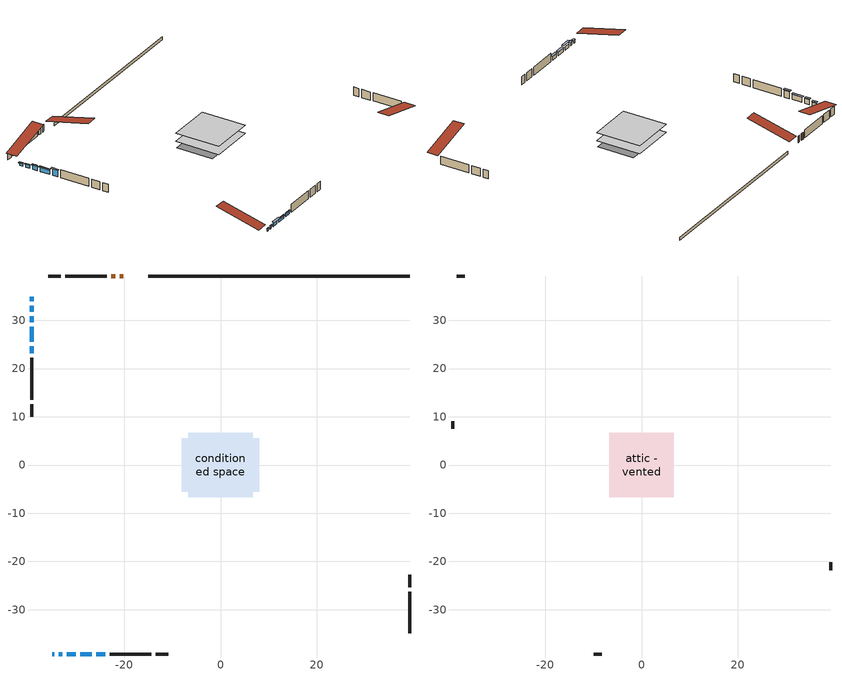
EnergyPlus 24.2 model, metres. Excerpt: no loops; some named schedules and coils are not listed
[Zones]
conditioned space
 floor adiabatic (Floor2 construction): -6.65,-6.65 -6.65,6.65 6.65,6.65 6.65,-6.65 z0.45
 floor adiabatic (AdiabaticFloorConstruction): -6.66,-6.66 -6.66,6.66 6.66,6.66 6.66,-6.66 z0.45
 floor foundation (Slab1 construction): -7.99,-5.54 -7.99,5.54 7.99,5.54 7.99,-5.54 z-0.46
 wall outside (AdiabaticWallConstruction 1): -20.18,39.18 -20.86,39.18 / -21.79,39.18 -22.65,39.18 z0.45:2.48
 wall outside (AdiabaticWallConstruction): -34.88,-39.18 -34.42,-39.18 z0.45:1.21; -33.49,-39.18 -32.78,-39.18 / -39.18,34.88 -39.18,33.96 z0.45:1.37; -39.18,33.03 -39.18,31.81 / -31.85,-39.18 -30.02,-39.18 / -29.09,-39.18 -26.65,-39.18 / -25.73,-39.18 -23.9,-39.18 z0.45:1.52; -39.18,30.89 -39.18,29.56 / -39.18,28.64 -39.18,25.59 z0.45:1.97; -39.18,24.66 -39.18,23.13 z0.45:2.48
 wall outside (Wall1 construction): -23.58,39.18 -32.22,39.18 / -22.97,-39.18 -14.33,-39.18 / -39.18,22.21 -39.18,13.56 / 39.18,-34.88 39.18,-26.23 z0.45:2.89
 wall outside (Wall2 construction): -33.15,39.18 -35.75,39.18 / -13.4,-39.18 -10.8,-39.18 / -39.18,12.63 -39.18,10.04 / 39.18,-25.3 39.18,-22.71 z0.45:2.89
 wall foundation (FoundationWall1 construction): 39.18,39.18 -14.94,39.18 z-0.46:0.45
 window (WindowConstruction 9): -34.88,-39.18 -34.42,-39.18 z0.45:1.21
 window (WindowConstruction 8): -33.49,-39.18 -32.78,-39.18 z0.45:1.36
 window (WindowConstruction): -39.18,34.88 -39.18,33.96 z0.45:1.36
 window (WindowConstruction 1): -39.18,33.03 -39.18,31.81 z0.45:1.52
 window (WindowConstruction 2): -39.18,30.88 -39.18,29.56 z0.45:1.97
 window (WindowConstruction 3): -39.18,28.64 -39.18,25.59 z0.45:1.97
 window (WindowConstruction 4): -31.85,-39.18 -30.02,-39.18 z0.45:1.52
 window (WindowConstruction 5): -39.18,24.66 -39.18,23.13 z0.45:2.48
 window (WindowConstruction 6): -29.09,-39.18 -26.65,-39.18 z0.45:1.52
 window (WindowConstruction 7): -25.73,-39.18 -23.9,-39.18 z0.45:1.52
 door (Door): -20.18,39.18 -20.86,39.18 z0.45:2.48
 door (Door 1): -21.79,39.18 -22.65,39.18 z0.45:2.48
 ceiling adiabatic (AdiabaticFloorConstruction): 6.66,-6.66 6.66,6.66 -6.66,6.66 -6.66,-6.66 z0.45
attic - vented
 floor to conditioned space (Floor1 construction Reversed): -6.66,-6.66 -6.66,6.66 6.66,6.66 6.66,-6.66 z2.89
 wall outside (Wall3 construction): -36.68,39.18 -38.25,39.18 / -9.87,-39.18 -8.29,-39.18 / -39.18,9.11 -39.18,7.53 / 39.18,-21.78 39.18,-20.2 z0.45:2.89
 roof outside (Roof1 construction): -19.25,39.18,2.89 -19.25,26.07,6.17 -15.87,26.07,6.17 -15.87,39.18,2.89; -35.81,-39.18,2.89 -35.81,-26.07,6.17 -39.18,-26.07,6.17 -39.18,-39.18,2.89; -39.18,35.81,2.89 -26.07,35.81,6.17 -26.07,39.18,6.17 -39.18,39.18,2.89; 39.18,-35.81,2.89 26.07,-35.81,6.17 26.07,-39.18,6.17 39.18,-39.18,2.89
shading: -34.27,-39.18 -35.03,-39.18 -35.03,-39.79 -34.27,-39.79 z1.36; -32.63,-39.18 -33.64,-39.18 -33.64,-39.79 -32.63,-39.79 z1.51; -39.18,33.81 -39.18,35.03 -39.79,35.03 -39.79,33.81 z1.51; -39.18,31.66 -39.18,33.18 -39.79,33.18 -39.79,31.66 z1.67; -39.18,29.42 -39.18,31.03 -39.79,31.03 -39.79,29.42 z2.12; -39.18,25.44 -39.18,28.78 -39.79,28.78 -39.79,25.44 z2.12; -29.41,-39.18 -32.46,-39.18 -32.46,-39.79 -29.41,-39.79 z2.13; -39.18,22.84 -39.18,24.96 -39.79,24.96 -39.79,22.84 z2.78; -26.51,-39.18 -29.24,-39.18 -29.24,-39.79 -26.51,-39.79 z1.67; -23.75,-39.18 -25.87,-39.18 -25.87,-39.79 -23.75,-39.79 z1.67
[Building]
Building 1: Terrain=Suburbs
[Site:Location]
Windsor AP_ON: Latitude {deg}=42.28; Longitude {deg}=-82.96; Time Zone {hr}=-5; Elevation {m}=190; Keep Site Location Information=Yes
[Site:GroundTemperature:Shallow]
6.34957, 4.46684, 4.31606, 5.20952, 8.79623, 12.3662, 15.4612, 17.4219, 17.5884, 15.9938, 12.9777, 9.51722
[Site:WaterMainsTemperature]
Calculation Method=Schedule; Temperature Schedule=mains temperature schedule
[Material] Roughness=Rough; Thermal Absorptance=0.9
Name | Thickness {m} | Conductivity {W/m-K} | Density {kg/m3} | Specific Heat {J/kg-K} | Solar Absorptance | Visible Absorptance
asphalt or fiberglass shingles | 0.00635 | 0.162714 | 1121.4 | 1465.45 | 0.4 | 0.4
ceiling loosefill ins | 0.0846667 | 0.0480833 | 16.02 | 1046.75 | 0.7 | 0.7
ceiling stud and cavity | 0.1397 | 0.666682 | 65.682 | 1177.47 | 0.7 | 0.7
concrete 4.0 in. | 0.1016 | 1.803125 | 2242.8 | 837.4 | 0.7 | 0.7
concrete 8.0 in. | 0.2032 | 1.803125 | 2242.8 | 837.4 | 0.7 | 0.7
door material | 0.04445 | 0.053851 | 512.64 | 1214.23 | 0.7 | 0.7
door material 1 | 0.04445 | 0.20624 | 512.64 | 1214.23 | 0.7 | 0.7
exterior vertical ins | 0.00108814 | 0.029427 | 32.04 | 1214.23 | 0.7 | 0.7
floor covering | 0.0127 | 9.015625 | 54.468 | 1339.84 | 0.6 | 0.6
floor covering 1 | 0.0127 | 0.0433444 | 54.468 | 1339.84 | 0.6 | 0.6
floor rigid ins; wall rigid ins | 0.512978 | 0.029427 | 32.04 | 1214.23 | 0.7 | 0.7
floor stud and cavity | 0.0889 | 0.233522 | 50.32683 | 1063.81 | 0.7 | 0.7
floor stud and cavity 1 | 0.1397 | 1.75129 | 37.0049 | 1207.88 | 0.7 | 0.7
furniture material conditioned space 1 | 0.1524 | 0.115458 | 640.8 | 1214.23 | 0.6 | 0.6
gypsum board | 0.0127 | 0.160291 | 801 | 837.4 | 0.6 | 0.6
osb sheathing 0.5 in. | 0.0127 | 0.115458 | 512.64 | 1214.23 | 0.7 | 0.7
osb sheathing 0.75 in. | 0.01905 | 0.115458 | 512.64 | 1214.23 | 0.7 | 0.7
wall stud and cavity | 0.1397 | 0.0801397 | 139.0536 | 1170.24 | 0.7 | 0.7
wall stud and cavity 1 | 0.1397 | 0.100049 | 139.0536 | 1170.24 | 0.7 | 0.7
wall stud and cavity 2 | 0.0889 | 6.1454 | 50.32683 | 1063.81 | 0.6 | 0.6
wall stud and cavity 3 | 0.0889 | 0.380278 | 52.3479 | 1209.89 | 0.7 | 0.7
wall stud and cavity 4 | 0.0889 | 0.391764 | 83.0341 | 1211.67 | 0.7 | 0.7
wood siding | 0.0254 | 0.102417 | 544.68 | 1172.36 | 0.4 | 0.4
wood siding 1 | 0.00254 | 0.102417 | 544.68 | 1172.36 | 0.4 | 0.4
wood siding 2; wood siding 3 | 0.0254 | 0.102417 | 544.68 | 1172.36 | 0.7 | 0.7
[WindowMaterial:SimpleGlazingSystem]
Name | U-Factor {W/m2-K} | Solar Heat Gain Coefficient
WindowMaterial | 5.55536 | 0.72
WindowMaterial 1 | 2.99003 | 0.55
WindowMaterial 2 | 2.907136 | 0.68
WindowMaterial 3 | 2.87988 | 0.7
WindowMaterial 4 | 5.79667 | 0.76
WindowMaterial 5 | 2.93496 | 0.62
WindowMaterial 6 | 5.16528 | 0.63
WindowMaterial 7 | 5.37593 | 0.67
WindowMaterial 8 | 4.76611 | 0.54
WindowMaterial 9 | 6.86357 | 0.71
[Construction]
AdiabaticFloorConstruction: floor stud and cavity 1, floor rigid ins, osb sheathing 0.75 in., floor covering 1
AdiabaticWallConstruction: wood siding 2, wall rigid ins, wall stud and cavity 3, gypsum board
AdiabaticWallConstruction 1: wood siding 3, wall rigid ins, wall stud and cavity 3, gypsum board
Door: door material
Door 1: door material 1
Floor1 construction Reversed: gypsum board, ceiling stud and cavity, ceiling loosefill ins
Floor2 construction: floor stud and cavity, floor covering
FoundationWall1 construction: concrete 8.0 in.
furniture construction conditioned space 1: furniture material conditioned space 1
PartitionWallConstruction: gypsum board, wall stud and cavity 4, gypsum board
Roof1 construction: asphalt or fiberglass shingles
Slab1 construction: concrete 4.0 in.
Wall1 construction: wood siding, osb sheathing 0.5 in., wall stud and cavity, gypsum board
Wall2 construction: wood siding, osb sheathing 0.5 in., wall stud and cavity 1, gypsum board
Wall3 construction: wood siding 1, wall stud and cavity 2
WindowConstruction: WindowMaterial
WindowConstruction 1: WindowMaterial 1
WindowConstruction 2: WindowMaterial 2
WindowConstruction 3: WindowMaterial 3
WindowConstruction 4: WindowMaterial 4
WindowConstruction 5: WindowMaterial 5
WindowConstruction 6: WindowMaterial 6
WindowConstruction 7: WindowMaterial 7
WindowConstruction 8: WindowMaterial 8
WindowConstruction 9: WindowMaterial 9
[Zone] Multiplier=1; Part of Total Floor Area=Yes
Name | Volume {m3}
attic - vented | 95.3498
conditioned space | 637.3
[Space]
Name | Zone | Volume {m3}
attic - vented 1 | attic - vented | 95.3498
conditioned space 1 | conditioned space | 637.3
[ZoneInfiltration:EffectiveLeakageArea]
infil attic - vented 1: Zone or Space=attic - vented 1; Schedule=Always On Discrete; Effective Air Leakage Area {cm2}=7875.56; Stack Coefficient=0.000397498; Wind Coefficient=1.34706e-05
[ZoneMixing]
whole house fan mix: Zone or Space=attic - vented; Schedule=Always On Continuous; Design Flow Rate Calculation Method=Flow/Zone; Design Flow Rate {m3/s}=0; Source Zone or Space=conditioned space
[SurfaceProperty:ExposedFoundationPerimeter]
Slab1: Exposed Perimeter Calculation Method=TotalExposedPerimeter; Total Exposed Perimeter {m}=54.124
[InternalMass] Zone or ZoneList=conditioned space; Space or SpaceList=conditioned space 1
Name | Construction | Surface Area {m2}
furniture mass conditioned space 1 | furniture construction conditioned space 1 | 212.584
partition wall mass | PartitionWallConstruction | 354.33
[Lights]
interior lighting: Zone or ZoneList or Space or SpaceList=conditioned space 1; Schedule=interior lighting schedule; Design Level Calculation Method=LightingLevel; Lighting Level {W}=343.2; Return Air Fraction=0; Fraction Radiant=0.6; Fraction Visible=0.2; Fraction Replaceable=1
[People]
occupants: Zone or ZoneList or Space or SpaceList=conditioned space 1; Number of People Schedule=occupants schedule; Number of People Calculation Method=People; Number of People=3; Fraction Radiant=0.314171; Sensible Heat Fraction=0.56303; Activity Level Schedule=occupants activity schedule; Carbon Dioxide Generation Rate {m3/s-W}=0; Enable ASHRAE 55 Comfort Warnings=No; Mean Radiant Temperature Calculation Type=EnclosureAveraged
[ElectricEquipment] Zone or ZoneList or Space or SpaceList=conditioned space 1; Design Level Calculation Method=EquipmentLevel
Name | Schedule | Design Level {W} | Fraction Latent | Fraction Radiant | Fraction Lost
clothes dryer | clothes dryer schedule | 140.772 | 0.015 | 0.081 | 0.85
clothes washer | clothes washer schedule | 32.1985 | 0.03 | 0.162 | 0.7
cooking range | cooking range schedule | 215.147 | 0.08 | 0.432 | 0.2
dishwasher | dishwasher schedule | 66.8632 | 0.3 | 0.18 | 0.4
fridge | fridge schedule | 72.9452 | 0 | 0.6 | 0
mech vent bath fan 0 | mech vent bath fan 0 schedule | 25.1 | 0 | 0 | 1
mech vent bath fan 1 | mech vent bath fan 1 schedule | 25.1 | 0 | 0 | 1
mech vent house fan | mech vent house fan schedule | 0 | 0 | 0 | 1
mech vent house fan cfis | mech vent house fan cfis schedule | 0 | 0 | 0 | 0
mech vent range fan 0 | mech vent range fan 0 schedule | 57 | 0 | 0 | 1
misc plug loads | misc plug loads schedule | 494.7 | 0.045 | 0.513 | 0.1
whole house fan | Always On Discrete | 0 | 0 | 0 | 1
[OtherEquipment] Zone or ZoneList or Space or SpaceList=conditioned space 1; Design Level Calculation Method=EquipmentLevel
Name | Fuel Type | Schedule | Design Level {W} | Fraction Latent | Fraction Radiant | Fraction Lost
clothes dryer 1 | Electricity | clothes dryer schedule | 0 | 0.015 | 0.081 | 0.85
cooking range 1 | Electricity | cooking range schedule | 0 | 0.08 | 0.432 | 0.2
general water use latent | None | general water use schedule | 62.594 | 1 | 0 | 0
general water use sensible | None | general water use schedule | -61.6891 | 0 | 0.6 | 0
mech vent house fan latent load | None | Always On Discrete | 0 | 1 | 0 | 0
mech vent house fan sensible load | None | Always On Discrete | 0 | 0 | 0 | 0
water heater energy adjustment1 | Electricity | Always On Discrete | 0.01 | 0 | 0 | 1
[ZoneInfiltration:DesignFlowRate] Zone or ZoneList or Space or SpaceList=conditioned space 1; Schedule=Always On Discrete; Design Flow Rate Calculation Method=Flow/Zone; Design Flow Rate {m3/s}=0
infil flow; natural vent flow; whole house fan flow
[ZoneControl:Thermostat]
conditioned space Thermostat: Zone or ZoneList=conditioned space; Control Type Schedule=conditioned space Thermostat Schedule; Control 1=conditioned space temperature setpoint; Temperature Difference Between Cutout And Setpoint {deltaC}=0
[ThermostatSetpoint:DualSetpoint]
conditioned space temperature setpoint: Heating Setpoint Temperature Schedule=heating setpoint; Cooling Setpoint Temperature Schedule=cooling setpoint
[AirLoopHVAC:UnitarySystem]
unit heater unitary system: Control Type=Load; Controlling Zone or Thermostat Location=conditioned space; Dehumidification Control Type=None; Availability Schedule=Always On Discrete; Supply Fan=unit heater supply fan; Fan Placement=BlowThrough; Supply Air Fan Operating Mode Schedule=unit heater auto fan schedule; Heating Coil=unit heater htg coil; DX Heating Coil Sizing Ratio=1; Use DOAS DX Cooling Coil=No; Minimum Supply Air Temperature {C}=2; Latent Load Control=SensibleOnlyLoadControl; Cooling Supply Air Flow Rate Method=None; Heating Supply Air Flow Rate Method=SupplyAirFlowRate; Heating Supply Air Flow Rate {m3/s}=0.00141584; No Load Supply Air Flow Rate Method=SupplyAirFlowRate; No Load Supply Air Flow Rate {m3/s}=0; No Load Supply Air Flow Rate Control Set To Low Speed=Yes; Maximum Supply Air Temperature {C}=48.8889; Maximum Outdoor Dry-Bulb Temperature for Supplemental Heater Operation {C}=21; Ancillary On-Cycle Electric Power {W}=0; Ancillary Off-Cycle Electric Power {W}=0
[Zone equipment]
conditioned space: electric baseboard, unit heater unitary system
[Foundation:Kiva]
Foundation Kiva 1: Initial Indoor Air Temperature {C}=18; Wall Height Above Grade {m}=0.450007; Wall Depth Below Slab {m}=0.2032; Custom Block Material Name 1=exterior vertical ins; Custom Block Depth 1 {m}=0.910011; Custom Block X Position 1 {m}=0.2032; Custom Block Z Position 1 {m}=0
[Foundation:Kiva:Settings]
Soil Conductivity {W/m-K}=0.849921; Soil Density {kg/m3}=1842.3; Soil Specific Heat {J/kg-K}=418.7; Ground Solar Absorptivity=0.9; Ground Thermal Absorptivity=0.9; Ground Surface Roughness {m}=0.03; Far-Field Width {m}=40; Deep-Ground Boundary Condition=ZeroFlux; Deep-Ground Depth {m}=40; Minimum Cell Dimension {m}=0.2; Maximum Cell Growth Coefficient=3; Simulation Timestep=Timestep
[Exterior:Lights]
exterior lighting: Schedule=exterior lighting schedule; Design Level {W}=75.6
[EnergyManagementSystem:Sensor] Output:Variable or Output:Meter Index Key=conditioned space
Name | Output:Variable or Output:Meter
conditioned_space_clg_unmet_s | Zone Cooling Setpoint Not Met Time
conditioned_space_htg_unmet_s | Zone Heating Setpoint Not Met Time
fridge_tin_s; tin_s; tin_s_1 | Zone Mean Air Temperature
tout_s | Zone Outdoor Air Drybulb Temperature
win_s | Zone Air Humidity Ratio
[Schedule:Constant]
Name | Hourly Value
Always On Continuous; mech vent house fan schedule; mech vent house fan cfis schedule; Always On Discrete | 1
occupants activity schedule | 117.228
fridge schedule; unit heater auto fan schedule | 0
[Schedule:Week:Daily]
interior lighting schedule Week Rule - Jan1-Jan27: interior lighting schedule day, interior lighting schedule day, interior lighting schedule day, interior lighting schedule day, interior lighting schedule day, interior lighting schedule day, interior lighting schedule day, interior lighting schedule default day, interior lighting schedule default day, interior lighting schedule default day, interior lighting schedule default day, interior lighting schedule default day
interior lighting schedule Week Rule - Jan28-Feb3: interior lighting schedule day, interior lighting schedule day, interior lighting schedule day, interior lighting schedule day, interior lighting schedule day 1, interior lighting schedule day 1, interior lighting schedule day 1, interior lighting schedule default day, interior lighting schedule default day, interior lighting schedule default day, interior lighting schedule default day, interior lighting schedule default day
interior lighting schedule Week Rule - Feb4-Feb24: interior lighting schedule day 1, interior lighting schedule day 1, interior lighting schedule day 1, interior lighting schedule day 1, interior lighting schedule day 1, interior lighting schedule day 1, interior lighting schedule day 1, interior lighting schedule default day, interior lighting schedule default day, interior lighting schedule default day, interior lighting schedule default day, interior lighting schedule default day
interior lighting schedule Week Rule - Feb25-Mar3: interior lighting schedule day 1, interior lighting schedule day 1, interior lighting schedule day 1, interior lighting schedule day 1, interior lighting schedule day 2, interior lighting schedule day 2, interior lighting schedule day 2, interior lighting schedule default day, interior lighting schedule default day, interior lighting schedule default day, interior lighting schedule default day, interior lighting schedule default day
interior lighting schedule Week Rule - Mar4-Mar31: interior lighting schedule day 2, interior lighting schedule day 2, interior lighting schedule day 2, interior lighting schedule day 2, interior lighting schedule day 2, interior lighting schedule day 2, interior lighting schedule day 2, interior lighting schedule default day, interior lighting schedule default day, interior lighting schedule default day, interior lighting schedule default day, interior lighting schedule default day
interior lighting schedule Week Rule - Apr1-Apr28: interior lighting schedule day 3, interior lighting schedule day 3, interior lighting schedule day 3, interior lighting schedule day 3, interior lighting schedule day 3, interior lighting schedule day 3, interior lighting schedule day 3, interior lighting schedule default day, interior lighting schedule default day, interior lighting schedule default day, interior lighting schedule default day, interior lighting schedule default day
interior lighting schedule Week Rule - Apr29-May5: interior lighting schedule day 3, interior lighting schedule day 3, interior lighting schedule day 4, interior lighting schedule day 4, interior lighting schedule day 4, interior lighting schedule day 4, interior lighting schedule day 4, interior lighting schedule default day, interior lighting schedule default day, interior lighting schedule default day, interior lighting schedule default day, interior lighting schedule default day
interior lighting schedule Week Rule - May6-May26: interior lighting schedule day 4, interior lighting schedule day 4, interior lighting schedule day 4, interior lighting schedule day 4, interior lighting schedule day 4, interior lighting schedule day 4, interior lighting schedule day 4, interior lighting schedule default day, interior lighting schedule default day, interior lighting schedule default day, interior lighting schedule default day, interior lighting schedule default day
interior lighting schedule Week Rule - May27-Jun2: interior lighting schedule day 4, interior lighting schedule day 4, interior lighting schedule day 4, interior lighting schedule day 4, interior lighting schedule day 4, interior lighting schedule day 5, interior lighting schedule day 5, interior lighting schedule default day, interior lighting schedule default day, interior lighting schedule default day, interior lighting schedule default day, interior lighting schedule default day
interior lighting schedule Week Rule - Jun3-Jun30: interior lighting schedule day 5, interior lighting schedule day 5, interior lighting schedule day 5, interior lighting schedule day 5, interior lighting schedule day 5, interior lighting schedule day 5, interior lighting schedule day 5, interior lighting schedule default day, interior lighting schedule default day, interior lighting schedule default day, interior lighting schedule default day, interior lighting schedule default day
interior lighting schedule Week Rule - Jul1-Jul28: interior lighting schedule day 6, interior lighting schedule day 6, interior lighting schedule day 6, interior lighting schedule day 6, interior lighting schedule day 6, interior lighting schedule day 6, interior lighting schedule day 6, interior lighting schedule default day, interior lighting schedule default day, interior lighting schedule default day, interior lighting schedule default day, interior lighting schedule default day
interior lighting schedule Week Rule - Jul29-Aug4: interior lighting schedule day 6, interior lighting schedule day 6, interior lighting schedule day 6, interior lighting schedule day 7, interior lighting schedule day 7, interior lighting schedule day 7, interior lighting schedule day 7, interior lighting schedule default day, interior lighting schedule default day, interior lighting schedule default day, interior lighting schedule default day, interior lighting schedule default day
interior lighting schedule Week Rule - Aug5-Aug25: interior lighting schedule day 7, interior lighting schedule day 7, interior lighting schedule day 7, interior lighting schedule day 7, interior lighting schedule day 7, interior lighting schedule day 7, interior lighting schedule day 7, interior lighting schedule default day, interior lighting schedule default day, interior lighting schedule default day, interior lighting schedule default day, interior lighting schedule default day
interior lighting schedule Week Rule - Aug26-Sep1: interior lighting schedule day 7, interior lighting schedule day 7, interior lighting schedule day 7, interior lighting schedule day 7, interior lighting schedule day 7, interior lighting schedule day 7, interior lighting schedule day 8, interior lighting schedule default day, interior lighting schedule default day, interior lighting schedule default day, interior lighting schedule default day, interior lighting schedule default day
interior lighting schedule Week Rule - Sep2-Sep29: interior lighting schedule day 8, interior lighting schedule day 8, interior lighting schedule day 8, interior lighting schedule day 8, interior lighting schedule day 8, interior lighting schedule day 8, interior lighting schedule day 8, interior lighting schedule default day, interior lighting schedule default day, interior lighting schedule default day, interior lighting schedule default day, interior lighting schedule default day
interior lighting schedule Week Rule - Sep30-Oct6: interior lighting schedule day 8, interior lighting schedule day 9, interior lighting schedule day 9, interior lighting schedule day 9, interior lighting schedule day 9, interior lighting schedule day 9, interior lighting schedule day 9, interior lighting schedule default day, interior lighting schedule default day, interior lighting schedule default day, interior lighting schedule default day, interior lighting schedule default day
interior lighting schedule Week Rule - Oct7-Oct27: interior lighting schedule day 9, interior lighting schedule day 9, interior lighting schedule day 9, interior lighting schedule day 9, interior lighting schedule day 9, interior lighting schedule day 9, interior lighting schedule day 9, interior lighting schedule default day, interior lighting schedule default day, interior lighting schedule default day, interior lighting schedule default day, interior lighting schedule default day
interior lighting schedule Week Rule - Oct28-Nov3: interior lighting schedule day 9, interior lighting schedule day 9, interior lighting schedule day 9, interior lighting schedule day 9, interior lighting schedule day 10, interior lighting schedule day 10, interior lighting schedule day 10, interior lighting schedule default day, interior lighting schedule default day, interior lighting schedule default day, interior lighting schedule default day, interior lighting schedule default day
interior lighting schedule Week Rule - Nov4-Nov24: interior lighting schedule day 10, interior lighting schedule day 10, interior lighting schedule day 10, interior lighting schedule day 10, interior lighting schedule day 10, interior lighting schedule day 10, interior lighting schedule day 10, interior lighting schedule default day, interior lighting schedule default day, interior lighting schedule default day, interior lighting schedule default day, interior lighting schedule default day
interior lighting schedule Week Rule - Nov25-Dec1: interior lighting schedule day 10, interior lighting schedule day 10, interior lighting schedule day 10, interior lighting schedule day 10, interior lighting schedule day 10, interior lighting schedule day 10, interior lighting schedule day 11, interior lighting schedule default day, interior lighting schedule default day, interior lighting schedule default day, interior lighting schedule default day, interior lighting schedule default day
interior lighting schedule Week Rule - Dec2-Dec31: interior lighting schedule day 11, interior lighting schedule day 11, interior lighting schedule day 11, interior lighting schedule day 11, interior lighting schedule day 11, interior lighting schedule day 11, interior lighting schedule day 11, interior lighting schedule default day, interior lighting schedule default day, interior lighting schedule default day, interior lighting schedule default day, interior lighting schedule default day
occupants schedule Week Rule - Jan1-Dec31: occupants schedule day, occupants schedule day, occupants schedule day, occupants schedule day, occupants schedule day, occupants schedule day, occupants schedule day, occupants schedule default day, occupants schedule default day, occupants schedule default day, occupants schedule default day, occupants schedule default day
clothes dryer schedule Week Rule - Jan1-Dec31: clothes dryer schedule day, clothes dryer schedule day, clothes dryer schedule day, clothes dryer schedule day, clothes dryer schedule day, clothes dryer schedule day, clothes dryer schedule day, clothes dryer schedule default day, clothes dryer schedule default day, clothes dryer schedule default day, clothes dryer schedule default day, clothes dryer schedule default day
clothes washer schedule Week Rule - Jan1-Dec31: clothes washer schedule day, clothes washer schedule day, clothes washer schedule day, clothes washer schedule day, clothes washer schedule day, clothes washer schedule day, clothes washer schedule day, clothes washer schedule default day, clothes washer schedule default day, clothes washer schedule default day, clothes washer schedule default day, clothes washer schedule default day
cooking range schedule Week Rule - Jan1-Dec31: cooking range schedule day, cooking range schedule day, cooking range schedule day, cooking range schedule day, cooking range schedule day, cooking range schedule day, cooking range schedule day, cooking range schedule default day, cooking range schedule default day, cooking range schedule default day, cooking range schedule default day, cooking range schedule default day
dishwasher schedule Week Rule - Jan1-Dec31: dishwasher schedule day, dishwasher schedule day, dishwasher schedule day, dishwasher schedule day, dishwasher schedule day, dishwasher schedule day, dishwasher schedule day, dishwasher schedule default day, dishwasher schedule default day, dishwasher schedule default day, dishwasher schedule default day, dishwasher schedule default day
mech vent bath fan 0 schedule Week Rule - Jan1-Dec31: mech vent bath fan 0 schedule day, mech vent bath fan 0 schedule day, mech vent bath fan 0 schedule day, mech vent bath fan 0 schedule day, mech vent bath fan 0 schedule day, mech vent bath fan 0 schedule day, mech vent bath fan 0 schedule day, mech vent bath fan 0 schedule default day, mech vent bath fan 0 schedule default day, mech vent bath fan 0 schedule default day, mech vent bath fan 0 schedule default day, mech vent bath fan 0 schedule default day
mech vent bath fan 1 schedule Week Rule - Jan1-Dec31: mech vent bath fan 1 schedule day, mech vent bath fan 1 schedule day, mech vent bath fan 1 schedule day, mech vent bath fan 1 schedule day, mech vent bath fan 1 schedule day, mech vent bath fan 1 schedule day, mech vent bath fan 1 schedule day, mech vent bath fan 1 schedule default day, mech vent bath fan 1 schedule default day, mech vent bath fan 1 schedule default day, mech vent bath fan 1 schedule default day, mech vent bath fan 1 schedule default day
mech vent range fan 0 schedule Week Rule - Jan1-Dec31: mech vent range fan 0 schedule day, mech vent range fan 0 schedule day, mech vent range fan 0 schedule day, mech vent range fan 0 schedule day, mech vent range fan 0 schedule day, mech vent range fan 0 schedule day, mech vent range fan 0 schedule day, mech vent range fan 0 schedule default day, mech vent range fan 0 schedule default day, mech vent range fan 0 schedule default day, mech vent range fan 0 schedule default day, mech vent range fan 0 schedule default day
misc plug loads schedule Week Rule - Jan1-Dec31: misc plug loads schedule day, misc plug loads schedule day, misc plug loads schedule day, misc plug loads schedule day, misc plug loads schedule day, misc plug loads schedule day, misc plug loads schedule day, misc plug loads schedule default day, misc plug loads schedule default day, misc plug loads schedule default day, misc plug loads schedule default day, misc plug loads schedule default day
general water use schedule Week Rule - Jan1-Dec31: general water use schedule day, general water use schedule day, general water use schedule day, general water use schedule day, general water use schedule day, general water use schedule day, general water use schedule day, general water use schedule default day, general water use schedule default day, general water use schedule default day, general water use schedule default day, general water use schedule default day
exterior lighting schedule Week Rule - Jan1-Jan27: exterior lighting schedule day, exterior lighting schedule day, exterior lighting schedule day, exterior lighting schedule day, exterior lighting schedule day, exterior lighting schedule day, exterior lighting schedule day, exterior lighting schedule default day, exterior lighting schedule default day, exterior lighting schedule default day, exterior lighting schedule default day, exterior lighting schedule default day
exterior lighting schedule Week Rule - Jan28-Feb3: exterior lighting schedule day, exterior lighting schedule day, exterior lighting schedule day, exterior lighting schedule day, exterior lighting schedule day 1, exterior lighting schedule day 1, exterior lighting schedule day 1, exterior lighting schedule default day, exterior lighting schedule default day, exterior lighting schedule default day, exterior lighting schedule default day, exterior lighting schedule default day
exterior lighting schedule Week Rule - Feb4-Feb24: exterior lighting schedule day 1, exterior lighting schedule day 1, exterior lighting schedule day 1, exterior lighting schedule day 1, exterior lighting schedule day 1, exterior lighting schedule day 1, exterior lighting schedule day 1, exterior lighting schedule default day, exterior lighting schedule default day, exterior lighting schedule default day, exterior lighting schedule default day, exterior lighting schedule default day
exterior lighting schedule Week Rule - Feb25-Mar3: exterior lighting schedule day 1, exterior lighting schedule day 1, exterior lighting schedule day 1, exterior lighting schedule day 1, exterior lighting schedule day 2, exterior lighting schedule day 2, exterior lighting schedule day 2, exterior lighting schedule default day, exterior lighting schedule default day, exterior lighting schedule default day, exterior lighting schedule default day, exterior lighting schedule default day
exterior lighting schedule Week Rule - Mar4-Mar31: exterior lighting schedule day 2, exterior lighting schedule day 2, exterior lighting schedule day 2, exterior lighting schedule day 2, exterior lighting schedule day 2, exterior lighting schedule day 2, exterior lighting schedule day 2, exterior lighting schedule default day, exterior lighting schedule default day, exterior lighting schedule default day, exterior lighting schedule default day, exterior lighting schedule default day
exterior lighting schedule Week Rule - Apr1-Apr28: exterior lighting schedule day 3, exterior lighting schedule day 3, exterior lighting schedule day 3, exterior lighting schedule day 3, exterior lighting schedule day 3, exterior lighting schedule day 3, exterior lighting schedule day 3, exterior lighting schedule default day, exterior lighting schedule default day, exterior lighting schedule default day, exterior lighting schedule default day, exterior lighting schedule default day
exterior lighting schedule Week Rule - Apr29-May5: exterior lighting schedule day 3, exterior lighting schedule day 3, exterior lighting schedule day 4, exterior lighting schedule day 4, exterior lighting schedule day 4, exterior lighting schedule day 4, exterior lighting schedule day 4, exterior lighting schedule default day, exterior lighting schedule default day, exterior lighting schedule default day, exterior lighting schedule default day, exterior lighting schedule default day
exterior lighting schedule Week Rule - May6-May26: exterior lighting schedule day 4, exterior lighting schedule day 4, exterior lighting schedule day 4, exterior lighting schedule day 4, exterior lighting schedule day 4, exterior lighting schedule day 4, exterior lighting schedule day 4, exterior lighting schedule default day, exterior lighting schedule default day, exterior lighting schedule default day, exterior lighting schedule default day, exterior lighting schedule default day
exterior lighting schedule Week Rule - May27-Jun2: exterior lighting schedule day 4, exterior lighting schedule day 4, exterior lighting schedule day 4, exterior lighting schedule day 4, exterior lighting schedule day 4, exterior lighting schedule day 5, exterior lighting schedule day 5, exterior lighting schedule default day, exterior lighting schedule default day, exterior lighting schedule default day, exterior lighting schedule default day, exterior lighting schedule default day
exterior lighting schedule Week Rule - Jun3-Jun30: exterior lighting schedule day 5, exterior lighting schedule day 5, exterior lighting schedule day 5, exterior lighting schedule day 5, exterior lighting schedule day 5, exterior lighting schedule day 5, exterior lighting schedule day 5, exterior lighting schedule default day, exterior lighting schedule default day, exterior lighting schedule default day, exterior lighting schedule default day, exterior lighting schedule default day
exterior lighting schedule Week Rule - Jul1-Jul28: exterior lighting schedule day 6, exterior lighting schedule day 6, exterior lighting schedule day 6, exterior lighting schedule day 6, exterior lighting schedule day 6, exterior lighting schedule day 6, exterior lighting schedule day 6, exterior lighting schedule default day, exterior lighting schedule default day, exterior lighting schedule default day, exterior lighting schedule default day, exterior lighting schedule default day
[Schedule:Year]
interior lighting schedule: interior lighting schedule Week Rule - Jan1-Jan27, 1, 1, 1, 27, interior lighting schedule Week Rule - Jan28-Feb3, 1, 28, 2, 3, interior lighting schedule Week Rule - Feb4-Feb24, 2, 4, 2, 24, interior lighting schedule Week Rule - Feb25-Mar3, 2, 25, 3, 3, interior lighting schedule Week Rule - Mar4-Mar31, 3, 4, 3, 31, interior lighting schedule Week Rule - Apr1-Apr28, 4, 1, 4, 28, interior lighting schedule Week Rule - Apr29-May5, 4, 29, 5, 5, interior lighting schedule Week Rule - May6-May26, 5, 6, 5, 26, interior lighting schedule Week Rule - May27-Jun2, 5, 27, 6, 2, interior lighting schedule Week Rule - Jun3-Jun30, 6, 3, 6, 30, interior lighting schedule Week Rule - Jul1-Jul28, 7, 1, 7, 28, interior lighting schedule Week Rule - Jul29-Aug4, 7, 29, 8, 4, interior lighting schedule Week Rule - Aug5-Aug25, 8, 5, 8, 25, interior lighting schedule Week Rule - Aug26-Sep1, 8, 26, 9, 1, interior lighting schedule Week Rule - Sep2-Sep29, 9, 2, 9, 29, interior lighting schedule Week Rule - Sep30-Oct6, 9, 30, 10, 6, interior lighting schedule Week Rule - Oct7-Oct27, 10, 7, 10, 27, interior lighting schedule Week Rule - Oct28-Nov3, 10, 28, 11, 3, interior lighting schedule Week Rule - Nov4-Nov24, 11, 4, 11, 24, interior lighting schedule Week Rule - Nov25-Dec1, 11, 25, 12, 1, interior lighting schedule Week Rule - Dec2-Dec31, 12, 2, 12, 31
occupants schedule: occupants schedule Week Rule - Jan1-Dec31, 1, 1, 12, 31
clothes dryer schedule: clothes dryer schedule Week Rule - Jan1-Dec31, 1, 1, 12, 31
clothes washer schedule: clothes washer schedule Week Rule - Jan1-Dec31, 1, 1, 12, 31
cooking range schedule: cooking range schedule Week Rule - Jan1-Dec31, 1, 1, 12, 31
dishwasher schedule: dishwasher schedule Week Rule - Jan1-Dec31, 1, 1, 12, 31
mech vent bath fan 0 schedule: mech vent bath fan 0 schedule Week Rule - Jan1-Dec31, 1, 1, 12, 31
mech vent bath fan 1 schedule: mech vent bath fan 1 schedule Week Rule - Jan1-Dec31, 1, 1, 12, 31
mech vent range fan 0 schedule: mech vent range fan 0 schedule Week Rule - Jan1-Dec31, 1, 1, 12, 31
misc plug loads schedule: misc plug loads schedule Week Rule - Jan1-Dec31, 1, 1, 12, 31
general water use schedule: general water use schedule Week Rule - Jan1-Dec31, 1, 1, 12, 31
exterior lighting schedule: exterior lighting schedule Week Rule - Jan1-Jan27, 1, 1, 1, 27, exterior lighting schedule Week Rule - Jan28-Feb3, 1, 28, 2, 3, exterior lighting schedule Week Rule - Feb4-Feb24, 2, 4, 2, 24, exterior lighting schedule Week Rule - Feb25-Mar3, 2, 25, 3, 3, exterior lighting schedule Week Rule - Mar4-Mar31, 3, 4, 3, 31, exterior lighting schedule Week Rule - Apr1-Apr28, 4, 1, 4, 28, exterior lighting schedule Week Rule - Apr29-May5, 4, 29, 5, 5, exterior lighting schedule Week Rule - May6-May26, 5, 6, 5, 26, exterior lighting schedule Week Rule - May27-Jun2, 5, 27, 6, 2, exterior lighting schedule Week Rule - Jun3-Jun30, 6, 3, 6, 30, exterior lighting schedule Week Rule - Jul1-Jul28, 7, 1, 7, 28, exterior lighting schedule Week Rule - Jul29-Aug4, 7, 29, 8, 4, exterior lighting schedule Week Rule - Aug5-Aug25, 8, 5, 8, 25, exterior lighting schedule Week Rule - Aug26-Sep1, 8, 26, 9, 1, exterior lighting schedule Week Rule - Sep2-Sep29, 9, 2, 9, 29, exterior lighting schedule Week Rule - Sep30-Oct6, 9, 30, 10, 6, exterior lighting schedule Week Rule - Oct7-Oct27, 10, 7, 10, 27, exterior lighting schedule Week Rule - Oct28-Nov3, 10, 28, 11, 3, exterior lighting schedule Week Rule - Nov4-Nov24, 11, 4, 11, 24, exterior lighting schedule Week Rule - Nov25-Dec1, 11, 25, 12, 1, exterior lighting schedule Week Rule - Dec2-Dec31, 12, 2, 12, 31
[Schedule:Compact]
conditioned space Thermostat Schedule: Through: 12/31, For: AllDays, Until: 24:00, 4
mains temperature schedule: Through: 01/01, For: AllDays, Until: 24:00, 9.71556, Through: 01/02, For: AllDays, Until: 24:00, 9.65056, Through: 01/03, For: AllDays, Until: 24:00, 9.58667, Through: 01/04, For: AllDays, Until: 24:00, 9.52389, Through: 01/05, For: AllDays, Until: 24:00, 9.46278, Through: 01/06, For: AllDays, Until: 24:00, 9.40278, Through: 01/07, For: AllDays, Until: 24:00, 9.34444, Through: 01/08, For: AllDays, Until: 24:00, 9.28778, Through: 01/09, For: AllDays, Until: 24:00, 9.23222, Through: 01/10, For: AllDays, Until: 24:00, 9.17778, Through: 01/11, For: AllDays, Until: 24:00, 9.125, Through: 01/12, For: AllDays, Until: 24:00, 9.07389, Through: 01/13, For: AllDays, Until: 24:00, 9.02444, Through: 01/14, For: AllDays, Until: 24:00, 8.97611, Through: 01/15, For: AllDays, Until: 24:00, 8.92944, Through: 01/16, For: AllDays, Until: 24:00, 8.88444, Through: 01/17, For: AllDays, Until: 24:00, 8.84056, Through: 01/18, For: AllDays, Until: 24:00, 8.79889, Through: 01/19, For: AllDays, Until: 24:00, 8.75833, Through: 01/20, For: AllDays, Until: 24:00, 8.71944, Through: 01/21, For: AllDays, Until: 24:00, 8.68222, Through: 01/22, For: AllDays, Until: 24:00, 8.64667, Through: 01/23, For: AllDays, Until: 24:00, 8.61222, Through: 01/24, For: AllDays, Until: 24:00, 8.58, Through: 01/25, For: AllDays, Until: 24:00, 8.54944, Through: 01/26, For: AllDays, Until: 24:00, 8.52, Through: 01/27, For: AllDays, Until: 24:00, 8.49278, Through: 01/28, For: AllDays, Until: 24:00, 8.46722, Through: 01/29, For: AllDays, Until: 24:00, 8.44278, Through: 01/30, For: AllDays, Until: 24:00, 8.42056, Through: 01/31, For: AllDays, Until: 24:00, 8.39944, Through: 02/01, For: AllDays, Until: 24:00, 8.38056, Through: 02/02, For: AllDays, Until: 24:00, 8.36333, Through: 02/03, For: AllDays, Until: 24:00, 8.34778, Through: 02/04, For: AllDays, Until: 24:00, 8.33389, Through: 02/05, For: AllDays, Until: 24:00, 8.32167, Through: 02/06, For: AllDays, Until: 24:00, 8.31111, Through: 02/07, For: AllDays, Until: 24:00, 8.30222, Through: 02/08, For: AllDays, Until: 24:00, 8.295, Through: 02/09, For: AllDays, Until: 24:00, 8.29, Through: 02/10, For: AllDays, Until: 24:00, 8.28611, Through: 02/11, For: AllDays, Until: 24:00, 8.28444, Through: 02/12, For: AllDays, Until: 24:00, 8.28444, Through: 02/13, For: AllDays, Until: 24:00, 8.28611, Through: 02/14, For: AllDays, Until: 24:00, 8.28889, Through: 02/15, For: AllDays, Until: 24:00, 8.29444, Through: 02/16, For: AllDays, Until: 24:00, 8.30111, Through: 02/17, For: AllDays, Until: 24:00, 8.30944, Through: 02/18, For: AllDays, Until: 24:00, 8.31944, Through: 02/19, For: AllDays, Until: 24:00, 8.33167, Through: 02/20, For: AllDays, Until: 24:00, 8.345, Through: 02/21, For: AllDays, Until: 24:00, 8.36056, Through: 02/22, For: AllDays, Until: 24:00, 8.37778, Through: 02/23, For: AllDays, Until: 24:00, 8.39611, Through: 02/24, For: AllDays, Until: 24:00, 8.41667, Through: 02/25, For: AllDays, Until: 24:00, 8.43889, Through: 02/26, For: AllDays, Until: 24:00, 8.46278, Through: 02/27, For: AllDays, Until: 24:00, 8.48833, Through: 02/28, For: AllDays, Until: 24:00, 8.51556, Through: 03/01, For: AllDays, Until: 24:00, 8.54444, Through: 03/02, For: AllDays, Until: 24:00, 8.575, Through: 03/03, For: AllDays, Until: 24:00, 8.60667, Through: 03/04, For: AllDays, Until: 24:00, 8.64056, Through: 03/05, For: AllDays, Until: 24:00, 8.67611, Through: 03/06, For: AllDays, Until: 24:00, 8.71278, Through: 03/07, For: AllDays, Until: 24:00, 8.75167, Through: 03/08, For: AllDays, Until: 24:00, 8.79167, Through: 03/09, For: AllDays, Until: 24:00, 8.83333, Through: 03/10, For: AllDays, Until: 24:00, 8.87667, Through: 03/11, For: AllDays, Until: 24:00, 8.92167, Through: 03/12, For: AllDays, Until: 24:00, 8.96833, Through: 03/13, For: AllDays, Until: 24:00, 9.01611, Through: 03/14, For: AllDays, Until: 24:00, 9.06556, Through: 03/15, For: AllDays, Until: 24:00, 9.11667, Through: 03/16, For: AllDays, Until: 24:00, 9.16889, Through: 03/17, For: AllDays, Until: 24:00, 9.22278, Through: 03/18, For: AllDays, Until: 24:00, 9.27833, Through: 03/19, For: AllDays, Until: 24:00, 9.335, Through: 03/20, For: AllDays, Until: 24:00, 9.39333, Through: 03/21, For: AllDays, Until: 24:00, 9.45278, Through: 03/22, For: AllDays, Until: 24:00, 9.51389, Through: 03/23, For: AllDays, Until: 24:00, 9.57611, Through: 03/24, For: AllDays, Until: 24:00, 9.64, Through: 03/25, For: AllDays, Until: 24:00, 9.705, Through: 03/26, For: AllDays, Until: 24:00, 9.77111, Through: 03/27, For: AllDays, Until: 24:00, 9.83889, Through: 03/28, For: AllDays, Until: 24:00, 9.90778, Through: 03/29, For: AllDays, Until: 24:00, 9.97778, Through: 03/30, For: AllDays, Until: 24:00, 10.0489, Through: 03/31, For: AllDays, Until: 24:00, 10.1217, Through: 04/01, For: AllDays, Until: 24:00, 10.1956, Through: 04/02, For: AllDays, Until: 24:00, 10.2706, Through: 04/03, For: AllDays, Until: 24:00, 10.3461, Through: 04/04, For: AllDays, Until: 24:00, 10.4233, Through: 04/05, For: AllDays, Until: 24:00, 10.5017, Through: 04/06, For: AllDays, Until: 24:00, 10.5811, Through: 04/07, For: AllDays, Until: 24:00, 10.6617, Through: 04/08, For: AllDays, Until: 24:00, 10.7428, Through: 04/09, For: AllDays, Until: 24:00, 10.825, Through: 04/10, For: AllDays, Until: 24:00, 10.9089, Through: 04/11, For: AllDays, Until: 24:00, 10.9928, Through: 04/12, For: AllDays, Until: 24:00, 11.0783, Through: 04/13, For: AllDays, Until: 24:00, 11.1644, Through: 04/14, For: AllDays, Until: 24:00, 11.2517, Through: 04/15, For: AllDays, Until: 24:00, 11.3394, Through: 04/16, For: AllDays, Until: 24:00, 11.4278, Through: 04/17, For: AllDays, Until: 24:00, 11.5178, Through: 04/18, For: AllDays, Until: 24:00, 11.6078, Through: 04/19, For: AllDays, Until: 24:00, 11.6989, Through: 04/20, For: AllDays, Until: 24:00, 11.7906, Through: 04/21, For: AllDays, Until: 24:00, 11.8828, Through: 04/22, For: AllDays, Until: 24:00, 11.9761, Through: 04/23, For: AllDays, Until: 24:00, 12.07, Through: 04/24, For: AllDays, Until: 24:00, 12.1639, Through: 04/25, For: AllDays, Until: 24:00, 12.2589, Through: 04/26, For: AllDays, Until: 24:00, 12.3544, Through: 04/27, For: AllDays, Until: 24:00, 12.4506, Through: 04/28, For: AllDays, Until: 24:00, 12.5472, Through: 04/29, For: AllDays, Until: 24:00, 12.6439, Through: 04/30, For: AllDays, Until: 24:00, 12.7411, Through: 05/01, For: AllDays, Until: 24:00, 12.8389, Through: 05/02, For: AllDays, Until: 24:00, 12.9372, Through: 05/03, For: AllDays, Until: 24:00, 13.0356, Through: 05/04, For: AllDays, Until: 24:00, 13.1344, Through: 05/05, For: AllDays, Until: 24:00, 13.2339, Through: 05/06, For: AllDays, Until: 24:00, 13.3333, Through: 05/07, For: AllDays, Until: 24:00, 13.4328, Through: 05/08, For: AllDays, Until: 24:00, 13.5328, Through: 05/09, For: AllDays, Until: 24:00, 13.6328, Through: 05/10, For: AllDays, Until: 24:00, 13.7328, Through: 05/11, For: AllDays, Until: 24:00, 13.8328, Through: 05/12, For: AllDays, Until: 24:00, 13.9333, Through: 05/13, For: AllDays, Until: 24:00, 14.0339, Through: 05/14, For: AllDays, Until: 24:00, 14.1344, Through: 05/15, For: AllDays, Until: 24:00, 14.2344, Through: 05/16, For: AllDays, Until: 24:00, 14.335, Through: 05/17, For: AllDays, Until: 24:00, 14.4356, Through: 05/18, For: AllDays, Until: 24:00, 14.5356, Through: 05/19, For: AllDays, Until: 24:00, 14.6356, Through: 05/20, For: AllDays, Until: 24:00, 14.7356, Through: 05/21, For: AllDays, Until: 24:00, 14.8356, Through: 05/22, For: AllDays, Until: 24:00, 14.935, Through: 05/23, For: AllDays, Until: 24:00, 15.0344, Through: 05/24, For: AllDays, Until: 24:00, 15.1333, Through: 05/25, For: AllDays, Until: 24:00, 15.2322, Through: 05/26, For: AllDays, Until: 24:00, 15.3306, Through: 05/27, For: AllDays, Until: 24:00, 15.4283, Through: 05/28, For: AllDays, Until: 24:00, 15.5261, Through: 05/29, For: AllDays, Until: 24:00, 15.6233, Through: 05/30, For: AllDays, Until: 24:00, 15.7206, Through: 05/31, For: AllDays, Until: 24:00, 15.8167, Through: 06/01, For: AllDays, Until: 24:00, 15.9128, Through: 06/02, For: AllDays, Until: 24:00, 16.0078, Through: 06/03, For: AllDays, Until: 24:00, 16.1028, Through: 06/04, For: AllDays, Until: 24:00, 16.1967, Through: 06/05, For: AllDays, Until: 24:00, 16.2906, Through: 06/06, For: AllDays, Until: 24:00, 16.3833, Through: 06/07, For: AllDays, Until: 24:00, 16.4756, Through: 06/08, For: AllDays, Until: 24:00, 16.5672, Through: 06/09, For: AllDays, Until: 24:00, 16.6578, Through: 06/10, For: AllDays, Until: 24:00, 16.7478, Through: 06/11, For: AllDays, Until: 24:00, 16.8372, Through: 06/12, For: AllDays, Until: 24:00, 16.9256, Through: 06/13, For: AllDays, Until: 24:00, 17.0133, Through: 06/14, For: AllDays, Until: 24:00, 17.1, Through: 06/15, For: AllDays, Until: 24:00, 17.1861, Through: 06/16, For: AllDays, Until: 24:00, 17.2711, Through: 06/17, For: AllDays, Until: 24:00, 17.355, Through: 06/18, For: AllDays, Until: 24:00, 17.4383, Through: 06/19, For: AllDays, Until: 24:00, 17.5206, Through: 06/20, For: AllDays, Until: 24:00, 17.6017, Through: 06/21, For: AllDays, Until: 24:00, 17.6817, Through: 06/22, For: AllDays, Until: 24:00, 17.7606, Through: 06/23, For: AllDays, Until: 24:00, 17.8383, Through: 06/24, For: AllDays, Until: 24:00, 17.9156, Through: 06/25, For: AllDays, Until: 24:00, 17.9911, Through: 06/26, For: AllDays, Until: 24:00, 18.0656, Through: 06/27, For: AllDays, Until: 24:00, 18.1389, Through: 06/28, For: AllDays, Until: 24:00, 18.2111, Through: 06/29, For: AllDays, Until: 24:00, 18.2822, Through: 06/30, For: AllDays, Until: 24:00, 18.3522, Through: 07/01, For: AllDays, Until: 24:00, 18.4206, Through: 07/02, For: AllDays, Until: 24:00, 18.4878, Through: 07/03, For: AllDays, Until: 24:00, 18.5539, Through: 07/04, For: AllDays, Until: 24:00, 18.6183, Through: 07/05, For: AllDays, Until: 24:00, 18.6817, Through: 07/06, For: AllDays, Until: 24:00, 18.7439, Through: 07/07, For: AllDays, Until: 24:00, 18.8044, Through: 07/08, For: AllDays, Until: 24:00, 18.8639, Through: 07/09, For: AllDays, Until: 24:00, 18.9217, Through: 07/10, For: AllDays, Until: 24:00, 18.9778, Through: 07/11, For: AllDays, Until: 24:00, 19.0328, Through: 07/12, For: AllDays, Until: 24:00, 19.0861, Through: 07/13, For: AllDays, Until: 24:00, 19.1383, Through: 07/14, For: AllDays, Until: 24:00, 19.1889, Through: 07/15, For: AllDays, Until: 24:00, 19.2378, Through: 07/16, For: AllDays, Until: 24:00, 19.2856, Through: 07/17, For: AllDays, Until: 24:00, 19.3311, Through: 07/18, For: AllDays, Until: 24:00, 19.3761, Through: 07/19, For: AllDays, Until: 24:00, 19.4189, Through: 07/20, For: AllDays, Until: 24:00, 19.46, Through: 07/21, For: AllDays, Until: 24:00, 19.5, Through: 07/22, For: AllDays, Until: 24:00, 19.5378, Through: 07/23, For: AllDays, Until: 24:00, 19.5744, Through: 07/24, For: AllDays, Until: 24:00, 19.6094, Through: 07/25, For: AllDays, Until: 24:00, 19.6428, Through: 07/26, For: AllDays, Until: 24:00, 19.6744, Through: 07/27, For: AllDays, Until: 24:00, 19.7044, Through: 07/28, For: AllDays, Until: 24:00, 19.7328, Through: 07/29, For: AllDays, Until: 24:00, 19.7594, Through: 07/30, For: AllDays, Until: 24:00, 19.7844, Through: 07/31, For: AllDays, Until: 24:00, 19.8078, Through: 08/01, For: AllDays, Until: 24:00, 19.8294, Through: 08/02, For: AllDays, Until: 24:00, 19.8494, Through: 08/03, For: AllDays, Until: 24:00, 19.8678, Through: 08/04, For: AllDays, Until: 24:00, 19.8844, Through: 08/05, For: AllDays, Until: 24:00, 19.8994, Through: 08/06, For: AllDays, Until: 24:00, 19.9122, Through: 08/07, For: AllDays, Until: 24:00, 19.9239, Through: 08/08, For: AllDays, Until: 24:00, 19.9333, Through: 08/09, For: AllDays, Until: 24:00, 19.9417, Through: 08/10, For: AllDays, Until: 24:00, 19.9478, Through: 08/11, For: AllDays, Until: 24:00, 19.9522, Through: 08/12, For: AllDays, Until: 24:00, 19.9556, Through: 08/13, For: AllDays, Until: 24:00, 19.9567, Through: 08/14, For: AllDays, Until: 24:00, 19.9556, Through: 08/15, For: AllDays, Until: 24:00, 19.9533, Through: 08/16, For: AllDays, Until: 24:00, 19.9494, Through: 08/17, For: AllDays, Until: 24:00, 19.9433, Through: 08/18, For: AllDays, Until: 24:00, 19.9361, Through: 08/19, For: AllDays, Until: 24:00, 19.9267, Through: 08/20, For: AllDays, Until: 24:00, 19.9156, Through: 08/21, For: AllDays, Until: 24:00, 19.9033, Through: 08/22, For: AllDays, Until: 24:00, 19.8889, Through: 08/23, For: AllDays, Until: 24:00, 19.8728, Through: 08/24, For: AllDays, Until: 24:00, 19.855, Through: 08/25, For: AllDays, Until: 24:00, 19.835, Through: 08/26, For: AllDays, Until: 24:00, 19.8139, Through: 08/27, For: AllDays, Until: 24:00, 19.7911, Through: 08/28, For: AllDays, Until: 24:00, 19.7667, Through: 08/29, For: AllDays, Until: 24:00, 19.7406, Through: 08/30, For: AllDays, Until: 24:00, 19.7122, Through: 08/31, For: AllDays, Until: 24:00, 19.6828, Through: 09/01, For: AllDays, Until: 24:00, 19.6517, Through: 09/02, For: AllDays, Until: 24:00, 19.6189, Through: 09/03, For: AllDays, Until: 24:00, 19.5844, Through: 09/04, For: AllDays, Until: 24:00, 19.5483, Through: 09/05, For: AllDays, Until: 24:00, 19.5106, Through: 09/06, For: AllDays, Until: 24:00, 19.4711, Through: 09/07, For: AllDays, Until: 24:00, 19.4306, Through: 09/08, For: AllDays, Until: 24:00, 19.3878, Through: 09/09, For: AllDays, Until: 24:00, 19.3439, Through: 09/10, For: AllDays, Until: 24:00, 19.2983, Through: 09/11, For: AllDays, Until: 24:00, 19.2511, Through: 09/12, For: AllDays, Until: 24:00, 19.2028, Through: 09/13, For: AllDays, Until: 24:00, 19.1528, Through: 09/14, For: AllDays, Until: 24:00, 19.1011, Through: 09/15, For: AllDays, Until: 24:00, 19.0478, Through: 09/16, For: AllDays, Until: 24:00, 18.9933, Through: 09/17, For: AllDays, Until: 24:00, 18.9372, Through: 09/18, For: AllDays, Until: 24:00, 18.88, Through: 09/19, For: AllDays, Until: 24:00, 18.8211, Through: 09/20, For: AllDays, Until: 24:00, 18.7611, Through: 09/21, For: AllDays, Until: 24:00, 18.6994, Through: 09/22, For: AllDays, Until: 24:00, 18.6361, Through: 09/23, For: AllDays, Until: 24:00, 18.5722, Through: 09/24, For: AllDays, Until: 24:00, 18.5067, Through: 09/25, For: AllDays, Until: 24:00, 18.4394, Through: 09/26, For: AllDays, Until: 24:00, 18.3711, Through: 09/27, For: AllDays, Until: 24:00, 18.3017, Through: 09/28, For: AllDays, Until: 24:00, 18.2311, Through: 09/29, For: AllDays, Until: 24:00, 18.1594, Through: 09/30, For: AllDays, Until: 24:00, 18.0861, Through: 10/01, For: AllDays, Until: 24:00, 18.0122, Through: 10/02, For: AllDays, Until: 24:00, 17.9367, Through: 10/03, For: AllDays, Until: 24:00, 17.86, Through: 10/04, For: AllDays, Until: 24:00, 17.7822, Through: 10/05, For: AllDays, Until: 24:00, 17.7039, Through: 10/06, For: AllDays, Until: 24:00, 17.6239, Through: 10/07, For: AllDays, Until: 24:00, 17.5428, Through: 10/08, For: AllDays, Until: 24:00, 17.4611, Through: 10/09, For: AllDays, Until: 24:00, 17.3783, Through: 10/10, For: AllDays, Until: 24:00, 17.2944, Through: 10/11, For: AllDays, Until: 24:00, 17.21, Through: 10/12, For: AllDays, Until: 24:00, 17.1239, Through: 10/13, For: AllDays, Until: 24:00, 17.0378, Through: 10/14, For: AllDays, Until: 24:00, 16.95, Through: 10/15, For: AllDays, Until: 24:00, 16.8617, Through: 10/16, For: AllDays, Until: 24:00, 16.7728, Through: 10/17, For: AllDays, Until: 24:00, 16.6828, Through: 10/18, For: AllDays, Until: 24:00, 16.5922, Through: 10/19, For: AllDays, Until: 24:00, 16.5011, Through: 10/20, For: AllDays, Until: 24:00, 16.4089, Through: 10/21, For: AllDays, Until: 24:00, 16.3161, Through: 10/22, For: AllDays, Until: 24:00, 16.2228, Through: 10/23, For: AllDays, Until: 24:00, 16.1289, Through: 10/24, For: AllDays, Until: 24:00, 16.0344, Through: 10/25, For: AllDays, Until: 24:00, 15.9389, Through: 10/26, For: AllDays, Until: 24:00, 15.8433, Through: 10/27, For: AllDays, Until: 24:00, 15.7472, Through: 10/28, For: AllDays, Until: 24:00, 15.6506, Through: 10/29, For: AllDays, Until: 24:00, 15.5533, Through: 10/30, For: AllDays, Until: 24:00, 15.4561, Through: 10/31, For: AllDays, Until: 24:00, 15.3578, Through: 11/01, For: AllDays, Until: 24:00, 15.2594, Through: 11/02, For: AllDays, Until: 24:00, 15.1611, Through: 11/03, For: AllDays, Until: 24:00, 15.0617, Through: 11/04, For: AllDays, Until: 24:00, 14.9628, Through: 11/05, For: AllDays, Until: 24:00, 14.8633, Through: 11/06, For: AllDays, Until: 24:00, 14.7633, Through: 11/07, For: AllDays, Until: 24:00, 14.6633, Through: 11/08, For: AllDays, Until: 24:00, 14.5633, Through: 11/09, For: AllDays, Until: 24:00, 14.4633, Through: 11/10, For: AllDays, Until: 24:00, 14.3628, Through: 11/11, For: AllDays, Until: 24:00, 14.2628, Through: 11/12, For: AllDays, Until: 24:00, 14.1622, Through: 11/13, For: AllDays, Until: 24:00, 14.0617, Through: 11/14, For: AllDays, Until: 24:00, 13.9611, Through: 11/15, For: AllDays, Until: 24:00, 13.8611, Through: 11/16, For: AllDays, Until: 24:00, 13.7606, Through: 11/17, For: AllDays, Until: 24:00, 13.6606, Through: 11/18, For: AllDays, Until: 24:00, 13.5606, Through: 11/19, For: AllDays, Until: 24:00, 13.4606, Through: 11/20, For: AllDays, Until: 24:00, 13.3611, Through: 11/21, For: AllDays, Until: 24:00, 13.2617, Through: 11/22, For: AllDays, Until: 24:00, 13.1622, Through: 11/23, For: AllDays, Until: 24:00, 13.0633, Through: 11/24, For: AllDays, Until: 24:00, 12.9644, Through: 11/25, For: AllDays, Until: 24:00, 12.8661, Through: 11/26, For: AllDays, Until: 24:00, 12.7683, Through: 11/27, For: AllDays, Until: 24:00, 12.6711, Through: 11/28, For: AllDays, Until: 24:00, 12.5739, Through: 11/29, For: AllDays, Until: 24:00, 12.4772, Through: 11/30, For: AllDays, Until: 24:00, 12.3811, Through: 12/01, For: AllDays, Until: 24:00, 12.2856, Through: 12/02, For: AllDays, Until: 24:00, 12.1906, Through: 12/03, For: AllDays, Until: 24:00, 12.0961, Through: 12/04, For: AllDays, Until: 24:00, 12.0022, Through: 12/05, For: AllDays, Until: 24:00, 11.9089, Through: 12/06, For: AllDays, Until: 24:00, 11.8161, Through: 12/07, For: AllDays, Until: 24:00, 11.7244, Through: 12/08, For: AllDays, Until: 24:00, 11.6333, Through: 12/09, For: AllDays, Until: 24:00, 11.5428, Through: 12/10, For: AllDays, Until: 24:00, 11.4528, Through: 12/11, For: AllDays, Until: 24:00, 11.3639, Through: 12/12, For: AllDays, Until: 24:00, 11.2756, Through: 12/13, For: AllDays, Until: 24:00, 11.1883, Through: 12/14, For: AllDays, Until: 24:00, 11.1022, Through: 12/15, For: AllDays, Until: 24:00, 11.0167, Through: 12/16, For: AllDays, Until: 24:00, 10.9322, Through: 12/17, For: AllDays, Until: 24:00, 10.8483, Through: 12/18, For: AllDays, Until: 24:00, 10.7656, Through: 12/19, For: AllDays, Until: 24:00, 10.6839, Through: 12/20, For: AllDays, Until: 24:00, 10.6033, Through: 12/21, For: AllDays, Until: 24:00, 10.5239, Through: 12/22, For: AllDays, Until: 24:00, 10.445, Through: 12/23, For: AllDays, Until: 24:00, 10.3678, Through: 12/24, For: AllDays, Until: 24:00, 10.2911, Through: 12/25, For: AllDays, Until: 24:00, 10.2161, Through: 12/26, For: AllDays, Until: 24:00, 10.1422, Through: 12/27, For: AllDays, Until: 24:00, 10.0689, Through: 12/28, For: AllDays, Until: 24:00, 9.99722, Through: 12/29, For: AllDays, Until: 24:00, 9.92722, Through: 12/30, For: AllDays, Until: 24:00, 9.85778, Through: 12/31, For: AllDays, Until: 24:00, 9.79
